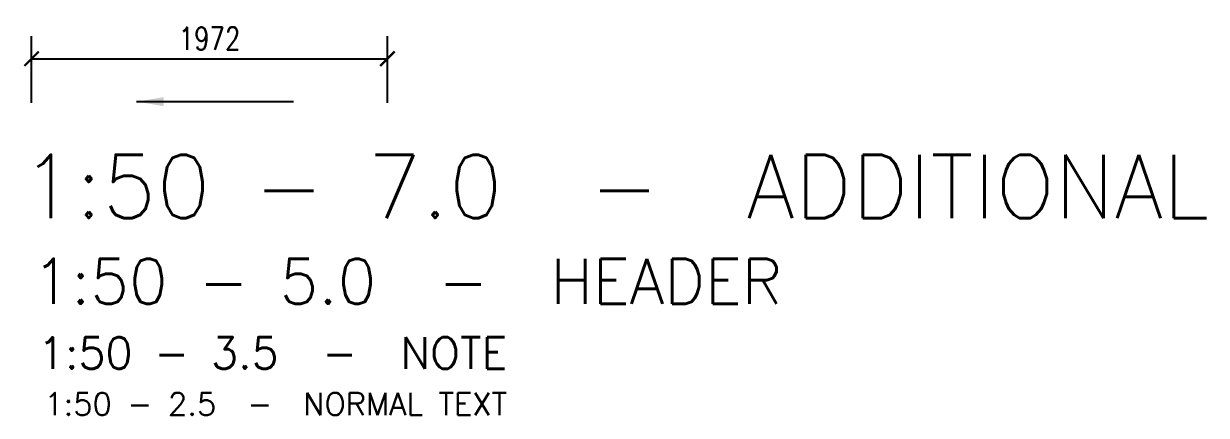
# Model space of a CAD drawing. Header units: metres. Extents: x -275466 to 90519, y -3176 to 139523.
# Drawn here: x -221149 to -214593, y -234 to 1936 of the extents above; entities that cross this region are included whole.
import ezdxf

# ---------------------------------------------------------------- set-up
doc = ezdxf.new("R2010")
doc.units = ezdxf.units.M
for name, color, linetype in [('GCE8052_GT_0.35', 3, 'Continuous'), ('GCE8053_GT_0.5', 2, 'Continuous'), ('GCE8100_GD_General', 3, 'Continuous')]:
    doc.layers.add(name, color=color, linetype=linetype)
doc.styles.add('1-50     h 25', font='romans.shx', dxfattribs={"width": 0.8, "height": 125})
doc.styles.add('1-50     h 35', font='romans.shx', dxfattribs={"width": 0.8, "height": 175})
doc.styles.add('1-50     h 50', font='romans.shx', dxfattribs={"width": 0.8, "height": 250})
doc.styles.add('1-50     h 70', font='romans.shx', dxfattribs={"width": 0.8, "height": 350})
doc.dimstyles.new('1-50', dxfattribs={"dimscale": 0, "dimtxt": 125, "dimasz": 80, "dimexe": 125, "dimexo": 125, "dimgap": 50, "dimtad": 1, "dimdec": 0, "dimzin": 0, "dimtxsty": '1-50     h 25', "dimblk": 'ARCHTICK', "dimcen": 0, "dimclrd": 7, "dimclre": 7, "dimclrt": 3, "dimadec": 0, "dimazin": 0, "dimtfac": 1, "dimtdec": 0, "dimtix": 1, "dimtmove": 2, "dimatfit": 0, "dimldrblk": 'NONE', "dimfxl": 1, "dimtfill": 1, "dimtolj": 1, "dimtzin": 0, "dimarcsym": 0})
doc.dimstyles.new('1-50$7', dxfattribs={"dimscale": 0, "dimtxt": 125, "dimasz": 150, "dimexe": 125, "dimexo": 125, "dimgap": 50, "dimtad": 1, "dimdec": 0, "dimzin": 0, "dimtxsty": '1-50     h 25', "dimblk": 'ARCHTICK', "dimcen": 0, "dimclrd": 7, "dimclre": 7, "dimclrt": 3, "dimadec": 0, "dimazin": 0, "dimtfac": 1, "dimtdec": 0, "dimtix": 1, "dimtmove": 2, "dimatfit": 0, "dimfxl": 1, "dimtfill": 1, "dimtolj": 1, "dimtzin": 0, "dimarcsym": 0})

# ---------------------------------------------------------------- blocks, each defined once
blk = doc.blocks.new('_ArchTick')
at = {"color": 0, "linetype": 'ByBlock', "const_width": 0.15}
blk.add_lwpolyline([(-0.5, -0.5), (0.5, 0.5)], dxfattribs=at)
blk = doc.blocks.new('*D3')
at = {"layer": 'Defpoints', "color": 0, "transparency": 16777216}
for p in [(-219133.2, 1741.2), (-221105, 1372.2), (-219133.2, 1372.2)]:
    blk.add_point(p, dxfattribs=at)
at = {"layer": 'GCE8100_GD_General', "color": 7, "lineweight": -2, "transparency": 16777216}
for p, q in [((-221105, 1497.2), (-221105, 1866.2)), ((-219133.2, 1497.2), (-219133.2, 1866.2)), ((-221105, 1741.2), (-219133.2, 1741.2))]:
    blk.add_line(p, q, dxfattribs=at)
at = {"layer": 'GCE8100_GD_General', "color": 7, "lineweight": -2, "transparency": 16777216, "xscale": 80, "yscale": 80, "zscale": 80, "rotation": 180}
blk.add_blockref('_ArchTick', (-221105, 1741.2), dxfattribs=at)
at = {"layer": 'GCE8100_GD_General', "color": 7, "lineweight": -2, "transparency": 16777216, "xscale": 80, "yscale": 80, "zscale": 80}
blk.add_blockref('_ArchTick', (-219133.2, 1741.2), dxfattribs=at)
at = {"layer": 'GCE8100_GD_General', "color": 3, "transparency": 16777216, "insert": (-220119.1, 1853.7), "char_height": 125, "attachment_point": 5, "style": '1-50     h 25', "bg_fill": 3, "box_fill_scale": 1.1, "bg_fill_color": 256, "bg_fill_true_color": 13158600, "bg_fill_transparency": 0}
blk.add_mtext('\\A1;1972', dxfattribs=at)
blk = doc.blocks.new('_None')

msp = doc.modelspace()

# ---------------------------------------------------------------- texts
at = {"layer": 'GCE8052_GT_0.35'}
for s, height, style, p in [('1:50 - 3.5  -  NOTE', 175, '1-50     h 35', (-221070.5, 23.7)), ('1:50 - 2.5  -  NORMAL TEXT', 125, '1-50     h 25', (-221035.3, -234.1))]:
    msp.add_text(s, height=height, dxfattribs=dict(at, style=style)).set_placement(p)
at = {"layer": 'GCE8053_GT_0.5'}
for s, height, style, p in [('1:50 - 7.0  -  ADDITIONAL', 350, '1-50     h 70', (-221163.4, 859.1)), ('1:50 - 5.0  -  HEADER', 250, '1-50     h 50', (-221101.3, 383.6))]:
    msp.add_text(s, height=height, dxfattribs=dict(at, style=style)).set_placement(p)

# ---------------------------------------------------------------- dimensions: what is measured, and where the dimension line sits
at = {"layer": 'GCE8100_GD_General'}
dim = msp.add_linear_dim(base=(-219133.2, 1741.2), p1=(-221105, 1372.2), p2=(-219133.2, 1372.2), dimstyle='1-50', override={"dimscale": 1}, dxfattribs=at)
dim.commit()
dim.dimension.update_dxf_attribs({"geometry": '*D3', "text_midpoint": (-220119.1, 1853.7)})

# ---------------------------------------------------------------- next in the draw order: leaders
msp.add_leader([(-220522.9, 1503.7), (-219653.8, 1503.7)], dimstyle='1-50$7', override={"dimscale": 1}, dxfattribs=at)

doc.saveas('drawing.dxf')
